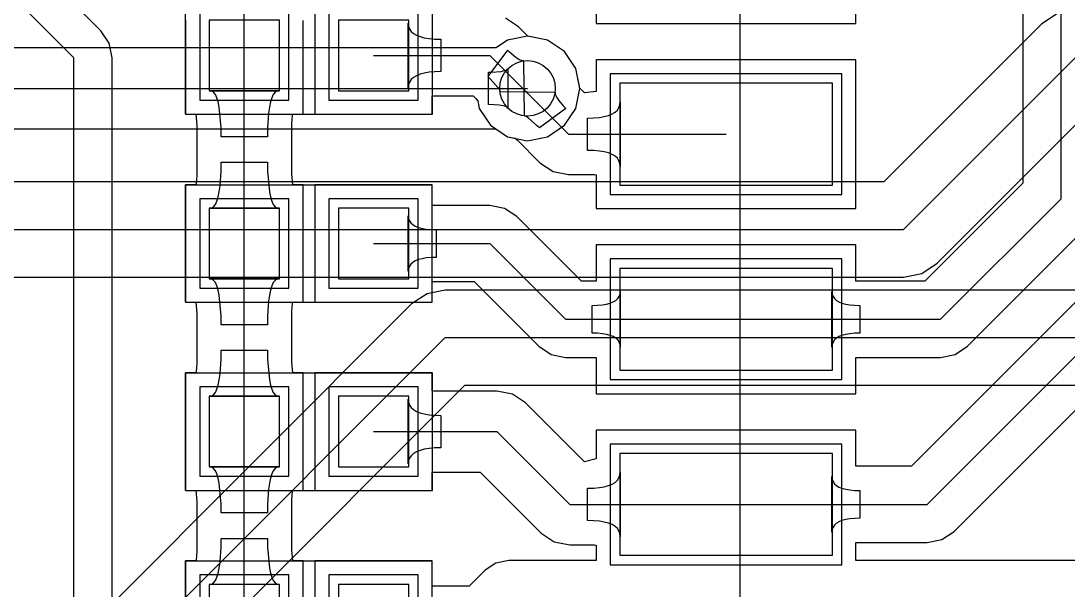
# Model space of a CAD drawing. Header units: millimetres. Extents: x 31.7 to 126, y 35.8 to 88.7.
# Drawn here: x 67.5 to 78.82, y 47.41 to 53.56 of the extents above; entities that cross this region are included whole.
import ezdxf

# ---------------------------------------------------------------- set-up
doc = ezdxf.new("R2010")
doc.units = ezdxf.units.MM
for name, color, linetype in [('BottomLayer', 5, 'Continuous'), ('MultiLayer', 9, 'Continuous'), ('TopLayer', 1, 'Continuous'), ('TopOverlay', 2, 'Continuous'), ('TopPaste', 8, 'Continuous'), ('TopSolder', 216, 'Continuous')]:
    doc.layers.add(name, color=color, linetype=linetype)

# ---------------------------------------------------------------- blocks, each defined once
blk = doc.blocks.new('ESP8266_12F_3')
at = {"layer": 'TopLayer'}
for p, q in [((7.22, 1.057), (7.22, -0.043)), ((9.52, 1.057), (7.22, 1.057)), ((9.52, -0.043), (9.52, 1.057)), ((7.22, -0.043), (9.52, -0.043)), ((7.22, -0.943), (7.22, -2.043)), ((9.52, -0.943), (7.22, -0.943)), ((9.52, -2.043), (9.52, -0.943)), ((7.22, -2.043), (9.52, -2.043)), ((7.22, -2.943), (7.22, -4.043)), ((9.52, -2.943), (7.22, -2.943)), ((9.52, -4.043), (9.52, -2.943)), ((7.22, -4.043), (9.52, -4.043))]:
    blk.add_line(p, q, dxfattribs=at)
at = {"layer": 'TopOverlay'}
blk.add_line((8.22, 13.002), (8.22, -10.998), dxfattribs=at)
at = {"layer": 'TopPaste'}
for p, q in [((7.22, 1.057), (7.22, -0.043)), ((9.52, 1.057), (7.22, 1.057)), ((9.52, -0.043), (9.52, 1.057)), ((7.22, -0.043), (9.52, -0.043)), ((7.22, -0.943), (7.22, -2.043)), ((9.52, -0.943), (7.22, -0.943)), ((9.52, -2.043), (9.52, -0.943)), ((7.22, -2.043), (9.52, -2.043)), ((7.22, -2.943), (7.22, -4.043)), ((9.52, -2.943), (7.22, -2.943)), ((9.52, -4.043), (9.52, -2.943)), ((7.22, -4.043), (9.52, -4.043))]:
    blk.add_line(p, q, dxfattribs=at)
at = {"layer": 'TopSolder'}
for p, q in [((7.119, 1.158), (7.119, -0.145)), ((9.622, 1.158), (7.119, 1.158)), ((9.622, -0.145), (9.622, 1.158)), ((7.119, -0.145), (9.622, -0.145)), ((7.119, -0.842), (7.119, -2.145)), ((9.622, -0.842), (7.119, -0.842)), ((9.622, -2.145), (9.622, -0.842)), ((7.119, -2.145), (9.622, -2.145)), ((7.119, -2.842), (7.119, -4.145)), ((9.622, -2.842), (7.119, -2.842)), ((9.622, -4.145), (9.622, -2.842)), ((7.119, -4.145), (9.622, -4.145))]:
    blk.add_line(p, q, dxfattribs=at)
blk = doc.blocks.new('R0603_26')
at = {"layer": 'TopLayer'}
for p, q in [((-1.079, 0.381), (-1.079, -0.381)), ((-0.318, 0.381), (-1.079, 0.381)), ((-0.318, -0.381), (-0.318, 0.381)), ((0.318, 0.381), (0.318, -0.381)), ((1.079, 0.381), (0.318, 0.381)), ((1.079, -0.381), (1.079, 0.381)), ((-1.079, -0.381), (-0.318, -0.381)), ((0.318, -0.381), (1.079, -0.381))]:
    blk.add_line(p, q, dxfattribs=at)
at = {"layer": 'TopOverlay'}
for p, q in [((-1.333, -0.635), (-1.333, 0.635)), ((-1.333, 0.635), (1.333, 0.635)), ((1.333, -0.635), (1.333, 0.635)), ((-1.333, -0.635), (1.333, -0.635))]:
    blk.add_line(p, q, dxfattribs=at)
at = {"layer": 'TopPaste'}
for p, q in [((-1.079, 0.381), (-1.079, -0.381)), ((-0.318, 0.381), (-1.079, 0.381)), ((-0.318, -0.381), (-0.318, 0.381)), ((0.318, 0.381), (0.318, -0.381)), ((1.079, 0.381), (0.318, 0.381)), ((1.079, -0.381), (1.079, 0.381)), ((-1.079, -0.381), (-0.318, -0.381)), ((0.318, -0.381), (1.079, -0.381))]:
    blk.add_line(p, q, dxfattribs=at)
at = {"layer": 'TopSolder'}
for p, q in [((-1.181, 0.483), (-1.181, -0.483)), ((-0.216, 0.483), (-1.181, 0.483)), ((-0.216, -0.483), (-0.216, 0.483)), ((0.216, 0.483), (0.216, -0.483)), ((1.181, 0.483), (0.216, 0.483)), ((1.181, -0.483), (1.181, 0.483)), ((-1.181, -0.483), (-0.216, -0.483)), ((0.216, -0.483), (1.181, -0.483))]:
    blk.add_line(p, q, dxfattribs=at)
blk = doc.blocks.new('R0603_27')
at = {"layer": 'TopLayer'}
for p, q in [((-1.079, 0.381), (-1.079, -0.381)), ((-0.317, 0.381), (-1.079, 0.381)), ((-0.317, -0.381), (-0.317, 0.381)), ((0.318, 0.381), (0.318, -0.381)), ((1.08, 0.381), (0.318, 0.381)), ((1.08, -0.381), (1.08, 0.381)), ((-1.079, -0.381), (-0.317, -0.381)), ((0.318, -0.381), (1.08, -0.381))]:
    blk.add_line(p, q, dxfattribs=at)
at = {"layer": 'TopOverlay'}
for p, q in [((-1.333, -0.635), (-1.333, 0.635)), ((-1.333, 0.635), (1.334, 0.635)), ((1.334, -0.635), (1.334, 0.635)), ((-1.333, -0.635), (1.334, -0.635))]:
    blk.add_line(p, q, dxfattribs=at)
at = {"layer": 'TopPaste'}
for p, q in [((-1.079, 0.381), (-1.079, -0.381)), ((-0.317, 0.381), (-1.079, 0.381)), ((-0.317, -0.381), (-0.317, 0.381)), ((0.318, 0.381), (0.318, -0.381)), ((1.08, 0.381), (0.318, 0.381)), ((1.08, -0.381), (1.08, 0.381)), ((-1.079, -0.381), (-0.317, -0.381)), ((0.318, -0.381), (1.08, -0.381))]:
    blk.add_line(p, q, dxfattribs=at)
at = {"layer": 'TopSolder'}
for p, q in [((-1.181, 0.483), (-1.181, -0.483)), ((-0.216, 0.483), (-1.181, 0.483)), ((-0.216, -0.483), (-0.216, 0.483)), ((0.216, 0.483), (0.216, -0.483)), ((1.181, 0.483), (0.216, 0.483)), ((1.181, -0.483), (1.181, 0.483)), ((-1.181, -0.483), (-0.216, -0.483)), ((0.216, -0.483), (1.181, -0.483))]:
    blk.add_line(p, q, dxfattribs=at)
blk = doc.blocks.new('R0603_32')
at = {"layer": 'TopLayer'}
for p, q in [((-1.079, 0.381), (-1.079, -0.381)), ((-0.318, 0.381), (-1.079, 0.381)), ((-0.318, -0.381), (-0.318, 0.381)), ((0.318, 0.381), (0.318, -0.381)), ((1.079, 0.381), (0.318, 0.381)), ((1.079, -0.381), (1.079, 0.381)), ((-1.079, -0.381), (-0.318, -0.381)), ((0.318, -0.381), (1.079, -0.381))]:
    blk.add_line(p, q, dxfattribs=at)
at = {"layer": 'TopOverlay'}
for p, q in [((-1.333, -0.635), (-1.333, 0.635)), ((-1.333, 0.635), (1.333, 0.635)), ((1.333, -0.635), (1.333, 0.635)), ((-1.333, -0.635), (1.333, -0.635))]:
    blk.add_line(p, q, dxfattribs=at)
at = {"layer": 'TopPaste'}
for p, q in [((-1.079, 0.381), (-1.079, -0.381)), ((-0.318, 0.381), (-1.079, 0.381)), ((-0.318, -0.381), (-0.318, 0.381)), ((0.318, 0.381), (0.318, -0.381)), ((1.079, 0.381), (0.318, 0.381)), ((1.079, -0.381), (1.079, 0.381)), ((-1.079, -0.381), (-0.318, -0.381)), ((0.318, -0.381), (1.079, -0.381))]:
    blk.add_line(p, q, dxfattribs=at)
at = {"layer": 'TopSolder'}
for p, q in [((-1.181, 0.483), (-1.181, -0.483)), ((-0.216, 0.483), (-1.181, 0.483)), ((-0.216, -0.483), (-0.216, 0.483)), ((0.216, 0.483), (0.216, -0.483)), ((1.181, 0.483), (0.216, 0.483)), ((1.181, -0.483), (1.181, 0.483)), ((-1.181, -0.483), (-0.216, -0.483)), ((0.216, -0.483), (1.181, -0.483))]:
    blk.add_line(p, q, dxfattribs=at)
blk = doc.blocks.new('R0603_34')
at = {"layer": 'TopLayer'}
for p, q in [((-1.0795, 0.381), (-1.0795, -0.381)), ((-0.3175, 0.381), (-1.0795, 0.381)), ((-0.3175, -0.381), (-0.3175, 0.381)), ((0.3175, 0.381), (0.3175, -0.381)), ((1.0795, 0.381), (0.3175, 0.381)), ((1.0795, -0.381), (1.0795, 0.381)), ((-1.0795, -0.381), (-0.3175, -0.381)), ((0.3175, -0.381), (1.0795, -0.381))]:
    blk.add_line(p, q, dxfattribs=at)
at = {"layer": 'TopOverlay'}
for p, q in [((-1.3335, -0.635), (-1.3335, 0.635)), ((-1.3335, 0.635), (1.3335, 0.635)), ((1.3335, -0.635), (1.3335, 0.635)), ((-1.3335, -0.635), (1.3335, -0.635))]:
    blk.add_line(p, q, dxfattribs=at)
at = {"layer": 'TopPaste'}
for p, q in [((-1.0795, 0.381), (-1.0795, -0.381)), ((-0.3175, 0.381), (-1.0795, 0.381)), ((-0.3175, -0.381), (-0.3175, 0.381)), ((0.3175, 0.381), (0.3175, -0.381)), ((1.0795, 0.381), (0.3175, 0.381)), ((1.0795, -0.381), (1.0795, 0.381)), ((-1.0795, -0.381), (-0.3175, -0.381)), ((0.3175, -0.381), (1.0795, -0.381))]:
    blk.add_line(p, q, dxfattribs=at)
at = {"layer": 'TopSolder'}
for p, q in [((-1.1811, 0.4826), (-1.1811, -0.4826)), ((-0.2159, 0.4826), (-1.1811, 0.4826)), ((-0.2159, -0.4826), (-0.2159, 0.4826)), ((0.2159, 0.4826), (0.2159, -0.4826)), ((1.1811, 0.4826), (0.2159, 0.4826)), ((1.1811, -0.4826), (1.1811, 0.4826)), ((-1.1811, -0.4826), (-0.2159, -0.4826)), ((0.2159, -0.4826), (1.1811, -0.4826))]:
    blk.add_line(p, q, dxfattribs=at)

msp = doc.modelspace()

# ---------------------------------------------------------------- linework, layer by layer
at = {"layer": 'BottomLayer'}
for p, q in [((78.696, 53.637), (78.529, 53.526)), ((78.529, 53.526), (76.825, 51.822)), ((72.758, 53.354), (72.634, 53.271)), ((72.974, 53.397), (72.758, 53.354)), ((73.19, 53.354), (72.974, 53.397)), ((73.374, 53.231), (73.19, 53.354)), ((72.613, 53.269), (59.541, 53.269)), ((72.634, 53.271), (72.613, 53.269)), ((73.496, 53.048), (73.374, 53.231)), ((77.038, 51.308), (78.892, 53.162)), ((72.551, 52.657), (72.551, 53.007)), ((72.551, 53.007), (72.584, 53.007)), ((72.584, 53.007), (72.69, 53.016)), ((72.69, 53.016), (72.71, 53.02)), ((72.71, 53.02), (72.727, 53.024)), ((72.727, 53.024), (72.741, 53.029)), ((72.741, 53.029), (72.752, 53.035)), ((72.752, 53.035), (72.76, 53.042)), ((72.76, 53.042), (72.76, 52.622)), ((73.539, 52.832), (73.496, 53.048)), ((59.36, 52.832), (72.974, 52.832)), ((73.496, 52.616), (73.539, 52.832)), ((72.615, 52.656), (72.551, 52.657)), ((72.668, 52.651), (72.615, 52.656)), ((72.69, 52.648), (72.668, 52.651)), ((72.71, 52.644), (72.69, 52.648)), ((72.727, 52.64), (72.71, 52.644)), ((72.741, 52.635), (72.727, 52.64)), ((72.752, 52.629), (72.741, 52.635)), ((72.76, 52.622), (72.752, 52.629)), ((77.402, 50.945), (79.105, 52.648)), ((73.374, 52.433), (73.496, 52.616)), ((73.19, 52.31), (73.374, 52.433)), ((59.36, 52.395), (72.63, 52.395)), ((72.63, 52.395), (72.632, 52.394)), ((72.632, 52.394), (72.758, 52.31)), ((72.758, 52.31), (72.974, 52.267)), ((72.974, 52.267), (73.19, 52.31)), ((76.825, 51.822), (65.888, 51.822)), ((65.888, 51.308), (77.038, 51.308)), ((77.235, 50.833), (77.402, 50.945)), ((77.038, 50.794), (77.235, 50.833)), ((66.1, 50.794), (77.038, 50.794)), ((71.889, 50.614), (71.722, 50.503)), ((72.085, 50.653), (71.889, 50.614)), ((79.696, 50.653), (72.085, 50.653)), ((71.722, 50.503), (64.583, 43.364)), ((64.795, 42.85), (72.085, 50.14)), ((72.085, 50.14), (79.908, 50.14)), ((65.159, 42.486), (72.298, 49.626)), ((72.298, 49.626), (79.908, 49.626))]:
    msp.add_line(p, q, dxfattribs=at)
msp.add_circle((72.974, 52.832), 0.3, dxfattribs=at)
at = {"layer": 'MultiLayer'}
msp.add_circle((72.974, 52.832), 0.3, dxfattribs=at)
at = {"layer": 'TopLayer'}
for p, q in [((68.363, 53.453), (52.711, 69.106)), ((52.299, 68.936), (68.072, 53.162)), ((78.74, 51.638), (78.74, 56.495)), ((78.328, 56.324), (78.328, 51.809)), ((69.913, 53.188), (69.913, 55.22)), ((76.524, 53.533), (76.524, 55.141)), ((73.716, 53.898), (73.716, 53.533)), ((70.675, 53.823), (70.675, 52.553)), ((69.277, 53.566), (69.278, 53.556)), ((69.278, 53.556), (69.278, 52.819)), ((70.548, 53.556), (70.55, 53.566)), ((70.548, 52.819), (70.548, 53.556)), ((71.685, 52.838), (71.685, 53.538)), ((71.685, 53.538), (71.689, 53.504)), ((72.877, 53.497), (72.735, 53.592)), ((73.716, 53.533), (76.524, 53.533)), ((68.453, 53.32), (68.363, 53.453)), ((71.689, 53.504), (71.7, 53.475)), ((71.7, 53.475), (71.717, 53.448)), ((71.717, 53.448), (71.742, 53.426)), ((71.742, 53.426), (71.774, 53.406)), ((72.978, 53.396), (72.877, 53.497)), ((68.484, 53.162), (68.453, 53.32)), ((71.774, 53.406), (71.813, 53.391)), ((71.813, 53.391), (71.858, 53.378)), ((71.858, 53.378), (71.911, 53.37)), ((71.911, 53.37), (71.971, 53.364)), ((71.971, 53.364), (72.038, 53.363)), ((72.038, 53.363), (72.038, 53.013)), ((73.19, 53.354), (72.978, 53.396)), ((73.374, 53.231), (73.19, 53.354)), ((72.757, 53.246), (72.547, 52.961)), ((72.781, 53.222), (72.757, 53.246)), ((72.825, 53.183), (72.781, 53.222)), ((73.496, 53.048), (73.374, 53.231)), ((68.072, 46.901), (68.072, 53.162)), ((68.484, 47.072), (68.484, 53.162)), ((69.913, 51.156), (69.913, 53.188)), ((71.31, 53.188), (72.568, 53.188)), ((72.568, 53.188), (73.418, 52.337)), ((72.845, 53.168), (72.825, 53.183)), ((72.863, 53.155), (72.845, 53.168)), ((72.881, 53.145), (72.863, 53.155)), ((72.896, 53.137), (72.881, 53.145)), ((72.911, 53.132), (72.896, 53.137)), ((72.924, 53.129), (72.911, 53.132)), ((72.935, 53.129), (72.924, 53.129)), ((72.941, 52.534), (72.935, 53.129)), ((76.524, 53.141), (73.716, 53.141)), ((73.716, 53.141), (73.716, 52.798)), ((76.524, 51.533), (76.524, 53.141)), ((71.774, 52.969), (71.742, 52.95)), ((71.813, 52.985), (71.774, 52.969)), ((71.858, 52.997), (71.813, 52.985)), ((71.911, 53.006), (71.858, 52.997)), ((71.971, 53.011), (71.911, 53.006)), ((72.038, 53.013), (71.971, 53.011)), ((73.538, 52.836), (73.496, 53.048)), ((71.689, 52.871), (71.685, 52.838)), ((71.7, 52.901), (71.689, 52.871)), ((71.717, 52.927), (71.7, 52.901)), ((71.742, 52.95), (71.717, 52.927)), ((72.547, 52.961), (72.571, 52.937)), ((72.571, 52.937), (72.653, 52.843)), ((69.278, 52.819), (69.277, 52.81)), ((69.277, 52.81), (69.278, 52.8)), ((69.278, 52.8), (69.278, 52.553)), ((69.56, 52.805), (69.536, 52.81)), ((69.536, 52.81), (70.291, 52.81)), ((69.582, 52.79), (69.56, 52.805)), ((69.601, 52.765), (69.582, 52.79)), ((69.617, 52.73), (69.601, 52.765)), ((70.226, 52.765), (70.21, 52.73)), ((70.245, 52.79), (70.226, 52.765)), ((70.267, 52.805), (70.245, 52.79)), ((70.291, 52.81), (70.267, 52.805)), ((70.55, 52.81), (70.548, 52.819)), ((70.548, 52.8), (70.55, 52.81)), ((70.548, 52.553), (70.548, 52.8)), ((71.945, 52.749), (71.963, 52.75)), ((71.945, 52.553), (71.945, 52.749)), ((71.963, 52.75), (72.387, 52.75)), ((72.387, 52.75), (72.414, 52.723)), ((72.653, 52.843), (72.663, 52.829)), ((72.663, 52.829), (72.67, 52.817)), ((72.67, 52.817), (72.674, 52.807)), ((72.674, 52.807), (72.676, 52.799)), ((72.676, 52.799), (73.272, 52.793)), ((73.272, 52.793), (73.272, 52.781)), ((73.272, 52.781), (73.274, 52.768)), ((73.274, 52.768), (73.279, 52.754)), ((73.279, 52.754), (73.287, 52.738)), ((73.287, 52.738), (73.297, 52.721)), ((73.589, 52.784), (73.538, 52.836)), ((73.716, 52.798), (73.589, 52.784)), ((69.632, 52.685), (69.617, 52.73)), ((69.643, 52.63), (69.632, 52.685)), ((69.662, 52.405), (69.643, 52.63)), ((70.184, 52.63), (70.175, 52.565)), ((70.195, 52.685), (70.184, 52.63)), ((70.21, 52.73), (70.195, 52.685)), ((72.414, 52.723), (72.436, 52.698)), ((72.436, 52.698), (72.452, 52.616)), ((73.297, 52.721), (73.31, 52.703)), ((73.31, 52.703), (73.326, 52.683)), ((73.326, 52.683), (73.364, 52.639)), ((73.364, 52.639), (73.388, 52.615)), ((73.945, 52.598), (73.962, 52.624)), ((73.962, 52.624), (73.973, 52.654)), ((73.973, 52.654), (73.977, 52.687)), ((73.977, 52.687), (73.977, 51.987)), ((69.278, 52.553), (69.39, 52.553)), ((69.39, 52.553), (69.4, 52.436)), ((70.175, 52.565), (70.165, 52.405)), ((70.427, 52.453), (70.433, 52.539)), ((70.433, 52.539), (70.435, 52.553)), ((70.435, 52.553), (70.548, 52.553)), ((70.675, 52.553), (71.945, 52.553)), ((72.452, 52.616), (72.575, 52.433)), ((72.95, 52.532), (72.941, 52.534)), ((72.96, 52.527), (72.95, 52.532)), ((72.971, 52.52), (72.96, 52.527)), ((72.985, 52.511), (72.971, 52.52)), ((73.079, 52.429), (72.985, 52.511)), ((73.388, 52.615), (73.103, 52.405)), ((73.624, 52.512), (73.691, 52.514)), ((73.624, 52.162), (73.624, 52.512)), ((73.691, 52.514), (73.751, 52.519)), ((73.751, 52.519), (73.804, 52.528)), ((73.804, 52.528), (73.849, 52.54)), ((73.849, 52.54), (73.888, 52.556)), ((73.888, 52.556), (73.92, 52.575)), ((73.92, 52.575), (73.945, 52.598)), ((69.4, 52.436), (69.4, 51.89)), ((69.664, 52.31), (69.662, 52.405)), ((70.165, 52.405), (70.163, 52.31)), ((70.427, 51.907), (70.427, 52.453)), ((72.575, 52.433), (72.758, 52.31)), ((73.103, 52.405), (73.079, 52.429)), ((70.163, 52.31), (69.664, 52.31)), ((72.758, 52.31), (72.84, 52.294)), ((72.84, 52.294), (72.865, 52.272)), ((73.418, 52.337), (75.12, 52.337)), ((72.865, 52.272), (73.109, 52.028)), ((73.691, 52.161), (73.624, 52.162)), ((73.751, 52.155), (73.691, 52.161)), ((73.804, 52.147), (73.751, 52.155)), ((73.849, 52.134), (73.804, 52.147)), ((73.888, 52.119), (73.849, 52.134)), ((73.92, 52.099), (73.888, 52.119)), ((73.945, 52.077), (73.92, 52.099)), ((73.962, 52.05), (73.945, 52.077)), ((69.662, 51.939), (69.664, 52.034)), ((69.664, 52.034), (70.163, 52.034)), ((70.163, 52.034), (70.165, 51.939)), ((73.109, 52.028), (73.251, 51.933)), ((73.973, 52.021), (73.962, 52.05)), ((73.977, 51.987), (73.973, 52.021)), ((69.4, 51.89), (69.394, 51.805)), ((69.652, 51.779), (69.662, 51.939)), ((70.165, 51.939), (70.184, 51.714)), ((70.437, 51.791), (70.427, 51.907)), ((73.251, 51.933), (73.418, 51.9)), ((73.418, 51.9), (73.699, 51.9)), ((73.699, 51.9), (73.716, 51.898)), ((73.716, 51.898), (73.716, 51.533)), ((69.392, 51.791), (69.278, 51.791)), ((69.278, 51.791), (69.278, 51.543)), ((69.394, 51.805), (69.392, 51.791)), ((69.643, 51.714), (69.652, 51.779)), ((70.548, 51.791), (70.437, 51.791)), ((70.548, 51.543), (70.548, 51.791)), ((71.945, 51.791), (70.675, 51.791)), ((70.675, 51.791), (70.675, 50.521)), ((71.945, 51.568), (71.945, 51.791)), ((78.328, 51.809), (77.268, 50.749)), ((69.601, 51.579), (69.617, 51.614)), ((69.617, 51.614), (69.632, 51.659)), ((69.632, 51.659), (69.643, 51.714)), ((70.184, 51.714), (70.195, 51.659)), ((70.195, 51.659), (70.21, 51.614)), ((70.21, 51.614), (70.226, 51.579)), ((77.439, 50.337), (78.74, 51.638)), ((69.278, 51.543), (69.277, 51.534)), ((69.277, 51.534), (69.278, 51.524)), ((69.278, 51.524), (69.278, 50.787)), ((69.536, 51.534), (69.56, 51.539)), ((70.291, 51.534), (69.536, 51.534)), ((69.56, 51.539), (69.582, 51.554)), ((69.582, 51.554), (69.601, 51.579)), ((70.226, 51.579), (70.245, 51.554)), ((70.245, 51.554), (70.267, 51.539)), ((70.267, 51.539), (70.291, 51.534)), ((70.55, 51.534), (70.548, 51.543)), ((70.548, 51.524), (70.55, 51.534)), ((70.548, 50.787), (70.548, 51.524)), ((72.568, 51.568), (71.945, 51.568)), ((72.725, 51.536), (72.568, 51.568)), ((72.859, 51.447), (72.725, 51.536)), ((73.716, 51.533), (76.524, 51.533)), ((71.685, 50.856), (71.685, 51.456)), ((71.685, 51.456), (71.688, 51.427)), ((71.688, 51.427), (71.698, 51.402)), ((71.698, 51.402), (71.713, 51.379)), ((73.557, 50.749), (72.859, 51.447)), ((71.713, 51.379), (71.734, 51.36)), ((71.734, 51.36), (71.761, 51.343)), ((71.761, 51.343), (71.795, 51.33)), ((71.795, 51.33), (71.834, 51.319)), ((71.834, 51.319), (71.879, 51.312)), ((71.879, 51.312), (71.931, 51.307)), ((71.931, 51.307), (71.988, 51.306)), ((71.988, 51.306), (71.988, 51.006)), ((77.73, 50.046), (79.031, 51.347)), ((69.913, 49.124), (69.913, 51.156)), ((71.31, 51.156), (72.568, 51.156)), ((72.568, 51.156), (73.386, 50.337)), ((79.547, 51.174), (77.123, 48.749)), ((76.524, 51.141), (73.716, 51.141)), ((73.716, 51.141), (73.716, 50.749)), ((76.524, 50.749), (76.524, 51.141)), ((71.713, 50.932), (71.698, 50.91)), ((71.734, 50.952), (71.713, 50.932)), ((71.761, 50.968), (71.734, 50.952)), ((71.795, 50.982), (71.761, 50.968)), ((71.834, 50.992), (71.795, 50.982)), ((71.879, 51), (71.834, 50.992)), ((71.931, 51.004), (71.879, 51)), ((71.988, 51.006), (71.931, 51.004)), ((77.293, 48.337), (79.959, 51.003)), ((71.688, 50.884), (71.685, 50.856)), ((71.698, 50.91), (71.688, 50.884)), ((69.278, 50.787), (69.277, 50.778)), ((69.277, 50.778), (69.278, 50.768)), ((69.278, 50.768), (69.278, 50.521)), ((69.56, 50.773), (69.536, 50.778)), ((69.536, 50.778), (70.291, 50.778)), ((69.582, 50.758), (69.56, 50.773)), ((69.601, 50.733), (69.582, 50.758)), ((69.617, 50.698), (69.601, 50.733)), ((70.226, 50.733), (70.21, 50.698)), ((70.245, 50.758), (70.226, 50.733)), ((70.267, 50.773), (70.245, 50.758)), ((70.291, 50.778), (70.267, 50.773)), ((70.55, 50.778), (70.548, 50.787)), ((70.548, 50.768), (70.55, 50.778)), ((70.548, 50.521), (70.548, 50.768)), ((71.945, 50.521), (71.945, 50.744)), ((71.945, 50.744), (72.397, 50.744)), ((72.397, 50.744), (73.095, 50.046)), ((73.716, 50.749), (73.557, 50.749)), ((77.268, 50.749), (76.524, 50.749)), ((77.585, 48.046), (80.25, 50.712)), ((69.632, 50.653), (69.617, 50.698)), ((69.643, 50.598), (69.632, 50.653)), ((69.662, 50.373), (69.643, 50.598)), ((70.184, 50.598), (70.175, 50.533)), ((70.195, 50.653), (70.184, 50.598)), ((70.21, 50.698), (70.195, 50.653)), ((73.964, 50.583), (73.974, 50.609)), ((73.974, 50.609), (73.977, 50.637)), ((73.977, 50.637), (73.977, 50.037)), ((76.264, 50.037), (76.264, 50.637)), ((76.264, 50.637), (76.267, 50.609)), ((76.267, 50.609), (76.277, 50.583)), ((69.278, 50.521), (69.39, 50.521)), ((69.39, 50.521), (69.4, 50.404)), ((70.175, 50.533), (70.165, 50.373)), ((70.427, 50.421), (70.433, 50.507)), ((70.433, 50.507), (70.435, 50.521)), ((70.435, 50.521), (70.548, 50.521)), ((70.675, 50.521), (71.945, 50.521)), ((73.674, 50.487), (73.731, 50.489)), ((73.674, 50.187), (73.674, 50.487)), ((73.731, 50.489), (73.783, 50.493)), ((73.783, 50.493), (73.828, 50.501)), ((73.828, 50.501), (73.867, 50.511)), ((73.867, 50.511), (73.901, 50.525)), ((73.901, 50.525), (73.928, 50.541)), ((73.928, 50.541), (73.949, 50.561)), ((73.949, 50.561), (73.964, 50.583)), ((76.277, 50.583), (76.292, 50.561)), ((76.292, 50.561), (76.313, 50.541)), ((76.313, 50.541), (76.34, 50.525)), ((76.34, 50.525), (76.373, 50.511)), ((76.373, 50.511), (76.413, 50.501)), ((76.413, 50.501), (76.458, 50.493)), ((76.458, 50.493), (76.51, 50.489)), ((76.51, 50.489), (76.567, 50.487)), ((76.567, 50.487), (76.567, 50.187)), ((69.4, 50.404), (69.4, 49.858)), ((69.664, 50.278), (69.662, 50.373)), ((70.165, 50.373), (70.163, 50.278)), ((70.427, 49.875), (70.427, 50.421)), ((70.163, 50.278), (69.664, 50.278)), ((73.386, 50.337), (75.12, 50.337)), ((75.12, 50.337), (77.439, 50.337)), ((73.731, 50.186), (73.674, 50.187)), ((73.783, 50.181), (73.731, 50.186)), ((73.828, 50.174), (73.783, 50.181)), ((73.867, 50.163), (73.828, 50.174)), ((73.901, 50.15), (73.867, 50.163)), ((73.928, 50.133), (73.901, 50.15)), ((76.34, 50.15), (76.313, 50.133)), ((76.373, 50.163), (76.34, 50.15)), ((76.413, 50.174), (76.373, 50.163)), ((76.458, 50.181), (76.413, 50.174)), ((76.51, 50.186), (76.458, 50.181)), ((76.567, 50.187), (76.51, 50.186)), ((73.095, 50.046), (73.228, 49.957)), ((73.949, 50.114), (73.928, 50.133)), ((73.964, 50.091), (73.949, 50.114)), ((73.974, 50.066), (73.964, 50.091)), ((73.977, 50.037), (73.974, 50.066)), ((76.267, 50.066), (76.264, 50.037)), ((76.277, 50.091), (76.267, 50.066)), ((76.292, 50.114), (76.277, 50.091)), ((76.313, 50.133), (76.292, 50.114)), ((77.597, 49.957), (77.73, 50.046)), ((69.662, 49.907), (69.664, 50.002)), ((69.664, 50.002), (70.163, 50.002)), ((70.163, 50.002), (70.165, 49.907)), ((73.228, 49.957), (73.386, 49.925)), ((73.386, 49.925), (73.716, 49.925)), ((73.716, 49.925), (73.716, 49.533)), ((76.524, 49.533), (76.524, 49.925)), ((76.524, 49.925), (77.439, 49.925)), ((77.439, 49.925), (77.597, 49.957)), ((69.4, 49.858), (69.394, 49.773)), ((69.652, 49.747), (69.662, 49.907)), ((70.165, 49.907), (70.184, 49.682)), ((70.437, 49.759), (70.427, 49.875)), ((69.392, 49.759), (69.278, 49.759)), ((69.278, 49.759), (69.278, 49.511)), ((69.394, 49.773), (69.392, 49.759)), ((69.643, 49.682), (69.652, 49.747)), ((70.548, 49.759), (70.437, 49.759)), ((70.548, 49.511), (70.548, 49.759)), ((71.945, 49.759), (70.675, 49.759)), ((70.675, 49.759), (70.675, 48.489)), ((71.945, 49.563), (71.945, 49.759)), ((69.601, 49.547), (69.617, 49.582)), ((69.617, 49.582), (69.632, 49.627)), ((69.632, 49.627), (69.643, 49.682)), ((70.184, 49.682), (70.195, 49.627)), ((70.195, 49.627), (70.21, 49.582)), ((70.21, 49.582), (70.226, 49.547)), ((69.278, 49.511), (69.277, 49.502)), ((69.277, 49.502), (69.278, 49.492)), ((69.278, 49.492), (69.278, 48.755)), ((69.536, 49.502), (69.56, 49.507)), ((70.291, 49.502), (69.536, 49.502)), ((69.56, 49.507), (69.582, 49.522)), ((69.582, 49.522), (69.601, 49.547)), ((70.226, 49.547), (70.245, 49.522)), ((70.245, 49.522), (70.267, 49.507)), ((70.267, 49.507), (70.291, 49.502)), ((70.55, 49.502), (70.548, 49.511)), ((70.548, 49.492), (70.55, 49.502)), ((70.548, 48.755), (70.548, 49.492)), ((71.685, 48.774), (71.685, 49.474)), ((71.685, 49.474), (71.689, 49.44)), ((71.963, 49.561), (71.945, 49.563)), ((72.644, 49.561), (71.963, 49.561)), ((72.811, 49.528), (72.644, 49.561)), ((72.953, 49.433), (72.811, 49.528)), ((73.716, 49.533), (76.524, 49.533)), ((71.689, 49.44), (71.7, 49.411)), ((71.7, 49.411), (71.717, 49.384)), ((71.717, 49.384), (71.742, 49.362)), ((71.742, 49.362), (71.774, 49.342)), ((71.774, 49.342), (71.813, 49.327)), ((73.589, 48.797), (72.953, 49.433)), ((71.813, 49.327), (71.858, 49.314)), ((71.858, 49.314), (71.911, 49.306)), ((71.911, 49.306), (71.971, 49.3)), ((71.971, 49.3), (72.038, 49.299)), ((72.038, 49.299), (72.038, 48.949)), ((69.913, 47.092), (69.913, 49.124)), ((71.31, 49.124), (72.644, 49.124)), ((72.644, 49.124), (73.43, 48.337)), ((76.524, 49.141), (73.716, 49.141)), ((73.716, 49.141), (73.716, 48.828)), ((76.524, 48.749), (76.524, 49.141)), ((71.774, 48.905), (71.742, 48.886)), ((71.813, 48.921), (71.774, 48.905)), ((71.858, 48.933), (71.813, 48.921)), ((71.911, 48.942), (71.858, 48.933)), ((71.971, 48.947), (71.911, 48.942)), ((72.038, 48.949), (71.971, 48.947)), ((71.689, 48.807), (71.685, 48.774)), ((71.7, 48.837), (71.689, 48.807)), ((71.717, 48.863), (71.7, 48.837)), ((71.742, 48.886), (71.717, 48.863)), ((73.716, 48.828), (73.589, 48.797)), ((69.278, 48.755), (69.277, 48.746)), ((69.277, 48.746), (69.278, 48.736)), ((69.278, 48.736), (69.278, 48.489)), ((69.56, 48.741), (69.536, 48.746)), ((69.536, 48.746), (70.291, 48.746)), ((69.582, 48.726), (69.56, 48.741)), ((69.601, 48.701), (69.582, 48.726)), ((69.617, 48.666), (69.601, 48.701)), ((69.632, 48.621), (69.617, 48.666)), ((70.21, 48.666), (70.195, 48.621)), ((70.226, 48.701), (70.21, 48.666)), ((70.245, 48.726), (70.226, 48.701)), ((70.267, 48.741), (70.245, 48.726)), ((70.291, 48.746), (70.267, 48.741)), ((70.55, 48.746), (70.548, 48.755)), ((70.548, 48.736), (70.55, 48.746)), ((70.548, 48.489), (70.548, 48.736)), ((71.945, 48.685), (71.963, 48.686)), ((71.945, 48.489), (71.945, 48.685)), ((71.963, 48.686), (72.463, 48.686)), ((72.463, 48.686), (73.121, 48.028)), ((73.973, 48.654), (73.977, 48.687)), ((73.977, 48.687), (73.977, 47.987)), ((77.123, 48.749), (76.524, 48.749)), ((69.643, 48.566), (69.632, 48.621)), ((69.662, 48.341), (69.643, 48.566)), ((70.184, 48.566), (70.175, 48.501)), ((70.195, 48.621), (70.184, 48.566)), ((73.849, 48.54), (73.888, 48.556)), ((73.888, 48.556), (73.92, 48.575)), ((73.92, 48.575), (73.945, 48.598)), ((73.945, 48.598), (73.962, 48.624)), ((73.962, 48.624), (73.973, 48.654)), ((76.264, 48.037), (76.264, 48.637)), ((76.264, 48.637), (76.267, 48.609)), ((76.267, 48.609), (76.277, 48.583)), ((76.277, 48.583), (76.292, 48.561)), ((76.292, 48.561), (76.313, 48.541)), ((69.278, 48.489), (69.39, 48.489)), ((69.39, 48.489), (69.4, 48.372)), ((70.175, 48.501), (70.165, 48.341)), ((70.427, 48.389), (70.433, 48.475)), ((70.433, 48.475), (70.435, 48.489)), ((70.435, 48.489), (70.548, 48.489)), ((70.675, 48.489), (71.945, 48.489)), ((73.624, 48.512), (73.691, 48.514)), ((73.624, 48.162), (73.624, 48.512)), ((73.691, 48.514), (73.751, 48.519)), ((73.751, 48.519), (73.804, 48.528)), ((73.804, 48.528), (73.849, 48.54)), ((76.313, 48.541), (76.34, 48.525)), ((76.34, 48.525), (76.373, 48.511)), ((76.373, 48.511), (76.413, 48.501)), ((76.413, 48.501), (76.458, 48.493)), ((76.458, 48.493), (76.51, 48.489)), ((76.51, 48.489), (76.567, 48.487)), ((76.567, 48.487), (76.567, 48.187)), ((69.4, 48.372), (69.4, 47.826)), ((69.664, 48.246), (69.662, 48.341)), ((70.165, 48.341), (70.163, 48.246)), ((70.427, 47.843), (70.427, 48.389)), ((73.43, 48.337), (75.12, 48.337)), ((75.12, 48.337), (77.293, 48.337)), ((70.163, 48.246), (69.664, 48.246)), ((73.691, 48.161), (73.624, 48.162)), ((73.751, 48.155), (73.691, 48.161)), ((73.804, 48.147), (73.751, 48.155)), ((73.849, 48.134), (73.804, 48.147)), ((73.888, 48.119), (73.849, 48.134)), ((73.92, 48.099), (73.888, 48.119)), ((73.945, 48.077), (73.92, 48.099)), ((76.292, 48.114), (76.277, 48.091)), ((76.313, 48.133), (76.292, 48.114)), ((76.34, 48.15), (76.313, 48.133)), ((76.373, 48.163), (76.34, 48.15)), ((76.413, 48.174), (76.373, 48.163)), ((76.458, 48.181), (76.413, 48.174)), ((76.51, 48.186), (76.458, 48.181)), ((76.567, 48.187), (76.51, 48.186)), ((73.121, 48.028), (73.263, 47.933)), ((73.962, 48.05), (73.945, 48.077)), ((73.973, 48.021), (73.962, 48.05)), ((73.977, 47.987), (73.973, 48.021)), ((76.267, 48.066), (76.264, 48.037)), ((76.277, 48.091), (76.267, 48.066)), ((77.451, 47.957), (77.585, 48.046)), ((69.652, 47.715), (69.662, 47.875)), ((69.662, 47.875), (69.664, 47.97)), ((69.664, 47.97), (70.163, 47.97)), ((70.163, 47.97), (70.165, 47.875)), ((70.165, 47.875), (70.184, 47.65)), ((73.263, 47.933), (73.43, 47.9)), ((73.43, 47.9), (73.699, 47.9)), ((73.699, 47.9), (73.716, 47.898)), ((73.716, 47.898), (73.716, 47.732)), ((76.524, 47.732), (76.524, 47.925)), ((76.524, 47.925), (77.293, 47.925)), ((77.293, 47.925), (77.451, 47.957)), ((69.4, 47.826), (69.394, 47.741)), ((70.437, 47.727), (70.427, 47.843)), ((69.392, 47.727), (69.278, 47.727)), ((69.278, 47.727), (69.278, 47.479)), ((69.394, 47.741), (69.392, 47.727)), ((69.632, 47.595), (69.643, 47.65)), ((69.643, 47.65), (69.652, 47.715)), ((70.184, 47.65), (70.195, 47.595)), ((70.548, 47.727), (70.437, 47.727)), ((70.548, 47.479), (70.548, 47.727)), ((71.945, 47.727), (70.675, 47.727)), ((70.675, 47.727), (70.675, 46.457)), ((71.945, 47.453), (71.945, 47.727)), ((72.633, 47.704), (72.516, 47.626)), ((72.771, 47.732), (72.633, 47.704)), ((73.716, 47.732), (72.771, 47.732)), ((86.769, 47.732), (76.524, 47.732)), ((69.601, 47.515), (69.617, 47.55)), ((69.617, 47.55), (69.632, 47.595)), ((70.195, 47.595), (70.21, 47.55)), ((70.21, 47.55), (70.226, 47.515)), ((72.516, 47.626), (72.342, 47.453)), ((69.278, 47.479), (69.277, 47.47)), ((69.277, 47.47), (69.278, 47.46)), ((69.278, 47.46), (69.278, 46.584)), ((69.536, 47.47), (69.56, 47.475)), ((70.291, 47.47), (69.536, 47.47)), ((69.56, 47.475), (69.582, 47.49)), ((69.582, 47.49), (69.601, 47.515)), ((70.226, 47.515), (70.245, 47.49)), ((70.245, 47.49), (70.267, 47.475)), ((70.267, 47.475), (70.291, 47.47)), ((70.55, 47.47), (70.548, 47.479)), ((70.548, 47.46), (70.55, 47.47)), ((70.548, 46.457), (70.548, 47.46)), ((72.342, 47.453), (71.945, 47.453))]:
    msp.add_line(p, q, dxfattribs=at)
msp.add_circle((72.974, 52.832), 0.3, dxfattribs=at)

# ---------------------------------------------------------------- block references
for name, p, rotation in [('ESP8266_12F_3', (83.491, 48.844), 180), ('R0603_34', (70.612, 53.188), 360), ('R0603_26', (70.612, 51.156), 360), ('R0603_27', (70.612, 49.124), 360), ('R0603_32', (70.612, 47.092), 360)]:
    msp.add_blockref(name, p, dxfattribs=dict(rotation=rotation))

doc.saveas('drawing.dxf')
